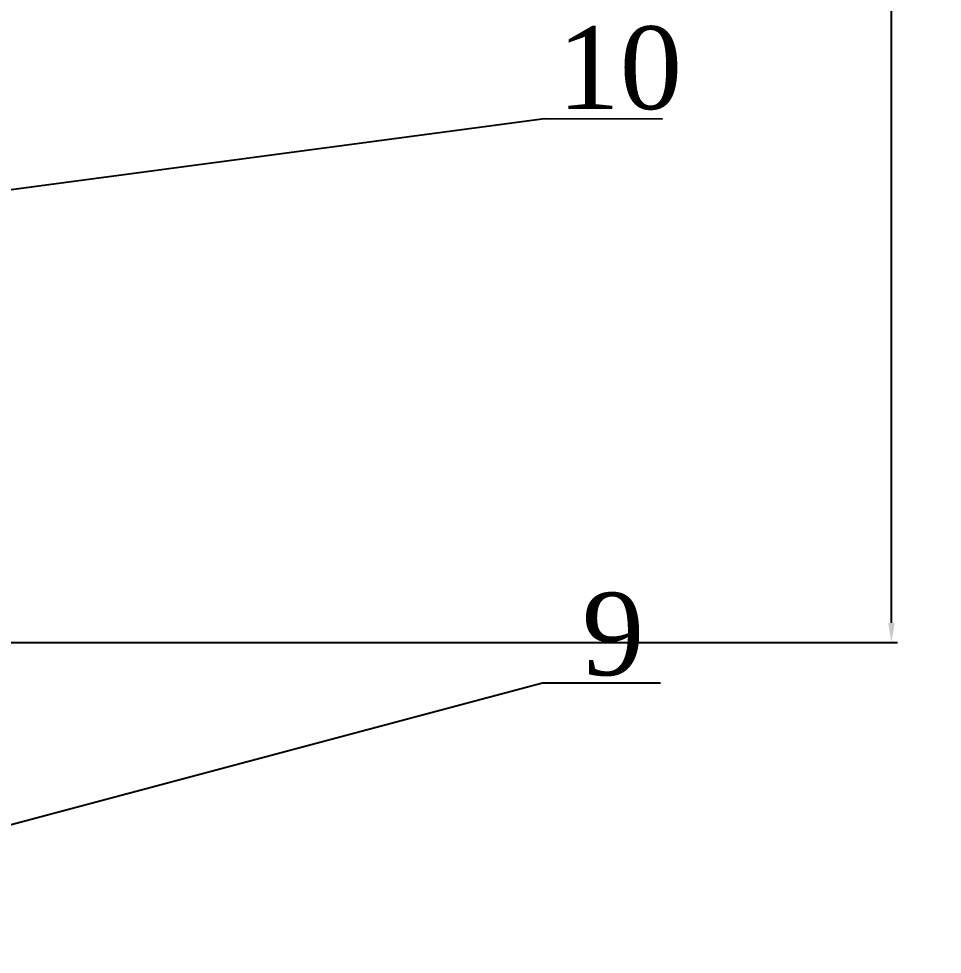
# Model space of a CAD drawing. Header units: millimetres. Extents: x -250 to 3947, y -1468 to 870.
# Drawn here: x 91.1 to 247.6, y 454.6 to 613.1 of the extents above; entities that cross this region are included whole.
import ezdxf

# ---------------------------------------------------------------- set-up
doc = ezdxf.new("R2010")
doc.units = ezdxf.units.MM
doc.header["$PDSIZE"] = -1
doc.styles.get("Standard").update_dxf_attribs({"font": 'times_0.ttf'})
doc.dimstyles.new('ISO-25', dxfattribs={"dimtxt": 2.5, "dimasz": 2.5, "dimexe": 1.25, "dimexo": 0.625, "dimtad": 1, "dimtxsty": 'Standard', "dimcen": 2.5, "dimadec": 0, "dimazin": 0, "dimtfac": 1, "dimtmove": 0, "dimatfit": 3, "dimfxl": 1, "dimarcsym": 0})

# ---------------------------------------------------------------- blocks, each defined once
blk = doc.blocks.new('*D6')
at = {"color": 0, "lineweight": -2}
for p, q in [((-46.86, 747.41), (239.99, 747.41)), ((238.99, 744.11), (238.99, 631.12)), ((238.99, 510.71), (238.99, 623.71)), ((-46.86, 507.41), (239.99, 507.41))]:
    blk.add_line(p, q, dxfattribs=at)
at = {"color": 0}
for points in [[(238.44, 744.11), (239.54, 744.11), (238.99, 747.41)], [(238.44, 510.71), (239.54, 510.71), (238.99, 507.41)]]:
    blk.add_solid(points, dxfattribs=at)
at = {"layer": 'Defpoints', "color": 0}
for p in [(-47.86, 747.41), (238.99, 747.41), (-47.86, 507.41)]:
    blk.add_point(p, dxfattribs=at)
at = {"color": 0, "insert": (238.99, 627.41), "char_height": 3.5, "attachment_point": 5}
blk.add_mtext('1200,00', dxfattribs=at)

msp = doc.modelspace()

# ---------------------------------------------------------------- linework, layer by layer
for p, q in [((26.044, 575.6206), (180.1958, 596.1527)), ((180.1958, 596.1527), (200.1957, 596.0837)), ((7.1383, 454.59), (179.822, 500.5657)), ((179.822, 500.5657), (199.822, 500.5657))]:
    msp.add_line(p, q)

# ---------------------------------------------------------------- texts
at = {"char_height": 14, "attachment_point": 1}
for s, insert in [('10', (182.3624, 611.7505)), ('9', (186.5238, 515.8603))]:
    msp.add_mtext_dynamic_manual_height_columns(s, width=21.085555, gutter_width=17.5, heights=[0], dxfattribs=dict(at, insert=insert))

# ---------------------------------------------------------------- dimensions: what is measured, and where the dimension line sits
dim = msp.add_linear_dim(base=(238.991, 747.4115), p1=(-47.8617, 507.4115), p2=(-47.8617, 747.4115), angle=90, dimstyle='ISO-25', override={"dimtxt": 3.5, "dimasz": 3.302, "dimexe": 1, "dimexo": 1, "dimgap": 1.524, "dimtih": 1, "dimtoh": 1, "dimlfac": 5, "dimzin": 0, "dimadec": 2, "dimtzin": 0})
dim.commit()
dim.dimension.update_dxf_attribs({"geometry": '*D6', "text_midpoint": (238.991, 627.4115)})

doc.saveas('drawing.dxf')
